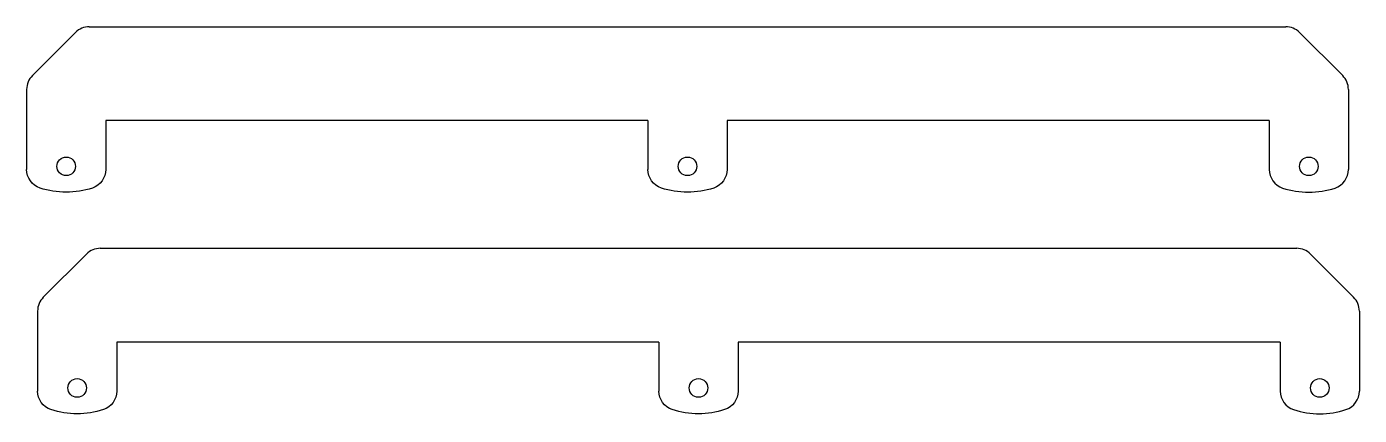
# Model space of a CAD drawing. Header units: inches. Extents: x -309 to 118, y -31 to 166.
# Drawn here: x -99.67 to -91.15, y 84.78 to 87.26 of the extents above; entities that cross this region are included whole.
import ezdxf

# ---------------------------------------------------------------- set-up
doc = ezdxf.new("R2010")
doc.units = ezdxf.units.IN
doc.header["$MEASUREMENT"] = 0
doc.layers.add('CUT', color=1, linetype='Continuous')

# ---------------------------------------------------------------- blocks, each defined once
blk = doc.blocks.new('TransverseRib')
at = {"layer": 'CUT'}
for p, q in [((-3.8253, 0), (3.8253, 0)), ((-3.9137, -0.0366), (-4.1895, -0.3124)), ((3.9137, -0.0366), (4.1895, -0.3124)), ((-4.2261, -0.4008), (-4.2261, -0.599)), ((4.2261, -0.4008), (4.2261, -0.599)), ((-4.2261, -0.599), (-4.2261, -0.9113)), ((-3.7201, -0.599), (-3.7201, -0.9113)), ((-0.253, -0.599), (-3.7201, -0.599)), ((-0.253, -0.599), (-0.253, -0.9113)), ((3.7201, -0.599), (0.253, -0.599)), ((0.253, -0.599), (0.253, -0.9113)), ((3.7201, -0.599), (3.7201, -0.9113)), ((4.2261, -0.599), (4.2261, -0.9113))]:
    blk.add_line(p, q, dxfattribs=at)
for points in [[(-3.7201, -0.9113, -0.323158), (-3.8057, -1.0299, -0.161655), (-4.1405, -1.0299, -0.323158), (-4.2261, -0.9113)], [(0.253, -0.9113, -0.323158), (0.1674, -1.0299, -0.161655), (-0.1674, -1.0299, -0.323158), (-0.253, -0.9113)], [(3.7201, -0.9113, 0.323158), (3.8057, -1.0299, 0.161655), (4.1405, -1.0299, 0.323158), (4.2261, -0.9113)]]:
    blk.add_lwpolyline(points, format="xyb", dxfattribs=at)
at = {"layer": 'CUT', "ltscale": 0.003906}
for centre in [(-3.9731, -0.8915), (0, -0.8915), (3.9731, -0.8915)]:
    blk.add_circle(centre, 0.0595, dxfattribs=at)
at = {"layer": 'CUT'}
for centre, start, end in [((-3.8253, -0.125), 90, 135), ((3.8253, -0.125), 45, 90), ((-4.1011, -0.4008), 135, 180), ((4.1011, -0.4008), 0, 45)]:
    blk.add_arc(centre, 0.125, start, end, dxfattribs=at)

msp = doc.modelspace()

# ---------------------------------------------------------------- block references
for p in [(-95.44767, 87.25627), (-95.37761, 85.84131)]:
    msp.add_blockref('TransverseRib', p)

doc.saveas('drawing.dxf')
